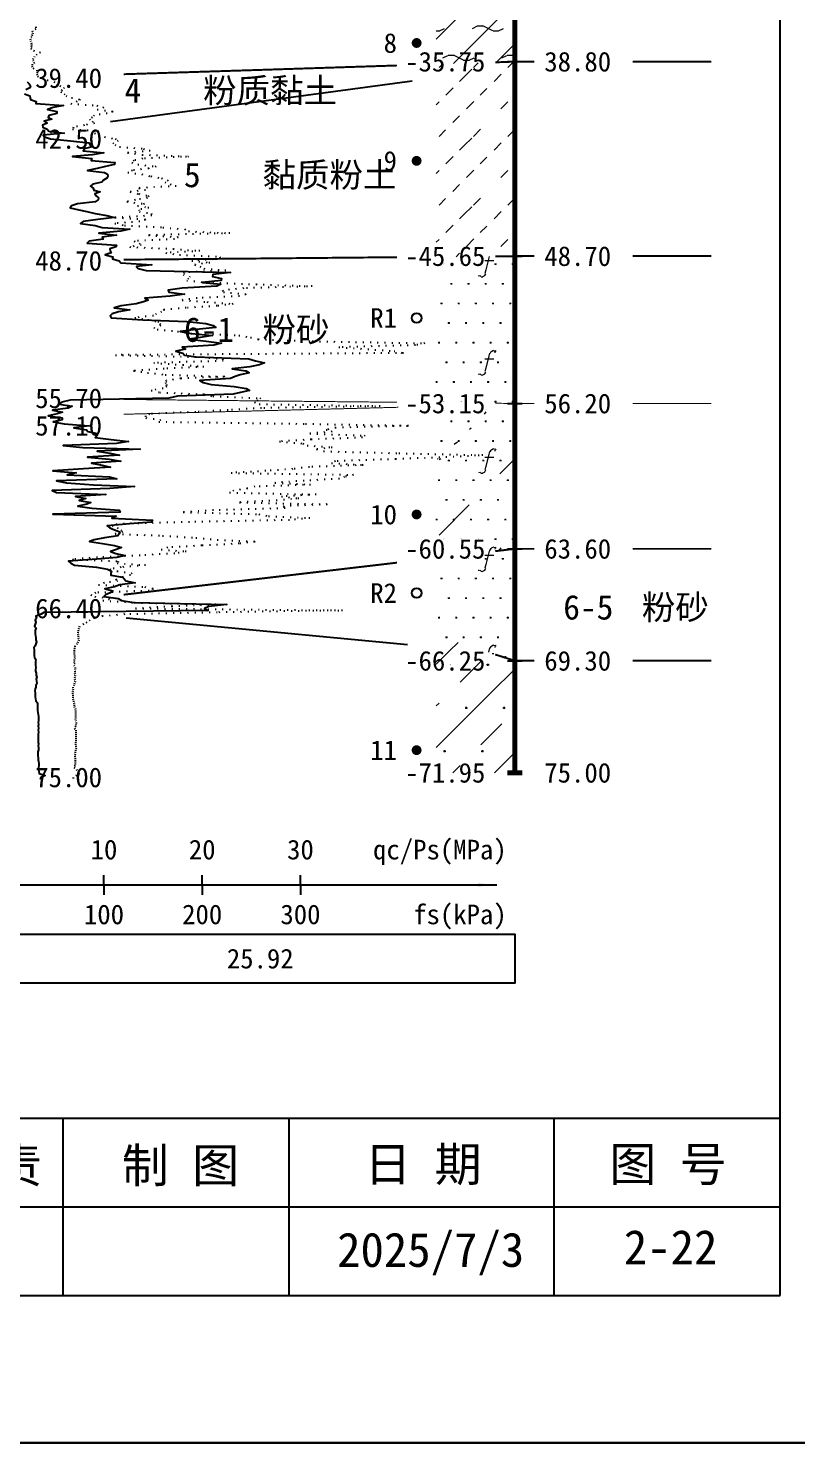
# Model space of a CAD drawing. Extents: x -37 to 3540, y -1485 to 297.
# Drawn here: x 2525.8 to 2604, y -891 to -747 of the extents above; entities that cross this region are included whole.
import ezdxf
from ezdxf.enums import TextEntityAlignment as Align

# ---------------------------------------------------------------- set-up
doc = ezdxf.new("R2010")
doc.units = 0
doc.linetypes.add('DOT', pattern=[6.35, 0, -6.35])
doc.layers.get('0').update_dxf_attribs({"linetype": 'CONTINUOUS'})
for name, color, linetype in [('CURVE', 200, 'CONTINUOUS'), ('FRAME', 7, 'CONTINUOUS'), ('HOLE', 41, 'CONTINUOUS'), ('RULER', 7, 'CONTINUOUS'), ('SAMPLE', 1, 'CONTINUOUS'), ('STRATUM', 241, 'CONTINUOUS')]:
    doc.layers.add(name, color=color, linetype=linetype)
doc.layers.add('HATCH', color=7, linetype='CONTINUOUS', lineweight=13)
doc.styles.add('ST', font='')
doc.styles.get('ST').set_extended_font_data('SimSun')
pattern_1 = [(82.875, (2181.7789, -892.206), (0.0003693, 10.0001764), [0.0893, -80.5337]), (143.13, (2181.8799, -892.2818), (-29.999964, 20.000054), [0.12627, -49.87373]), (172.875, (2182.0571, -892.304), (-70.0002457, 9.9996603), [0.17857, -80.44443]), (206.565, (2182.2355, -892.2147), (-9.999705, -9.999687), [0.19954, -22.16046]), (243.435, (2182.325, -892.0363), (9e-06, -9.999696), [0.19954, -22.16146]), (255.964, (2182.414, -891.679), (-0.0002, -9.999501), [0.36813, -40.86287]), (255.964, (2182.724, -890.439), (-0.0002, -9.999501), [1.27838, -39.95262]), (255.964, (2182.7926, -890.165), (-0.0002, -9.999501), [0.28235, -40.94865]), (216.87, (2182.9828, -889.9108), (-9.999982, -10.000018), [0.12627, -49.87373]), (243.435, (2182.882, -889.9865), (9e-06, -9.999696), [0.19954, -22.16146]), (206.565, (2183.1613, -889.8215), (-9.999705, -9.999687), [0.19954, -22.16046]), (172.875, (2183.3385, -889.8437), (-70.0002457, 9.9996603), [0.17857, -80.44443]), (143.13, (2183.4395, -889.9194), (-29.999964, 20.000054), [0.12627, -49.87373]), (82.875, (2183.4284, -890.008), (0.0003693, 10.0001764), [0.0893, -80.5337]), (0, (2182.284, -890.66), (0, 10), [0.89286, -9.10714]), (0, (2182.6385, -891), (1, 2), [0, -1.75]), (0, (2182.6135, -890.975), (1, 2), [0, -1.75]), (0, (2182.6135, -891), (1, 2), [0, -1.75]), (0, (2182.5885, -891), (1, 2), [0, -1.75]), (0, (2182.6135, -891.025), (1, 2), [0, -1.75])]

# ---------------------------------------------------------------- blocks, each defined once
blk = doc.blocks.new('图签_A3长')
for p, q in [((0, 18), (-380, 18)), ((-73, 0), (-73, 18)), ((-50, 0), (-50, 18)), ((-23, 0), (-23, 18)), ((0, 0), (0, 18)), ((-320, 9), (0, 9)), ((-380, 0), (0, 0))]:
    blk.add_line(p, q)
at = {"style": 'ST'}
for s, p in [('工程负责', (-84.71, 13.23)), ('制 图', (-61.06, 13.23)), ('日 期', (-36.37, 13.36)), ('图 号', (-11.42, 13.36))]:
    blk.add_text(s, height=3.5, dxfattribs=at).set_placement(p, align=Align.MIDDLE_CENTER)
for tag, p in [('01＿单位名称', (-349.98, 8.36)), ('02＿工程名称', (-271.3, 5.16)), ('04＿工程编号', (-176.51, 4.65)), ('05＿日期', (-35.59, 4.65)), ('06＿图号', (-11.16, 4.91))]:
    blk.add_attdef(tag, text='', height=3.5, dxfattribs=at).set_placement(p, align=Align.MIDDLE_CENTER)
at = {"style": 'ST', "width": 0.85}
blk.add_attdef('03＿图件名称', text='', height=3, dxfattribs=at).set_placement((-205.49, 5.05), align=Align.MIDDLE_CENTER)
blk = doc.blocks.new('Arrow')
for points in [[(-3.984779, 0.348623), (0, 0), (-3.189535, 0)], [(-3.189535, 0), (0, 0), (-3.984779, -0.348623)]]:
    blk.add_solid(points)
blk = doc.blocks.new('SampleSoilUndisturbed')
at = {"const_width": 0.5}
blk.add_lwpolyline([(-0.25, 0, 1), (0.25, 0, 1)], format="xyb", close=True, dxfattribs=at)
blk = doc.blocks.new('SampleSoilDisturbed')
blk.add_circle((0, 0), 0.5)

msp = doc.modelspace()

# ---------------------------------------------------------------- hatches: boundary and pattern name
at = {"layer": 'HATCH'}
h = msp.add_hatch(dxfattribs=at)
h.set_pattern_fill('YNNT', color=251, style=0)
h.set_pattern_definition([(45, (2182.6135, -891), (-2.12132, 2.12132), [10, 0]), (26.565, (2183.6876, -891.2536), (5.999823, 5.999812), [0.567, -12.849]), (0, (2183.1206, -891.2536), (0, 6), [0.567, -5.433]), (26.565, (2181.0322, -891), (5.999823, 5.999812), [0.567, -12.849]), (0, (2181.5393, -890.7464), (0, 6), [0.567, -5.433]), (153.435, (2183.1206, -891.2536), (-5.999818, -5e-06), [1.134, -12.2826]), (26.565, (2186.6876, -888.2536), (5.999823, 5.999812), [0.567, -12.849]), (0, (2186.1206, -888.2536), (0, 6), [0.567, -5.433]), (26.565, (2184.0322, -888), (5.999823, 5.999812), [0.567, -12.849]), (0, (2184.5393, -887.7464), (0, 6), [0.567, -5.433]), (153.435, (2186.1206, -888.2536), (-5.999818, -5e-06), [1.134, -12.2826])])
h.paths.add_polyline_path([(2575.34, -737.19), (2567.34, -737.48), (2567.34, -750.65), (2575.34, -750.39)])
h.paths.add_polyline_path([(2548.84, -747.35), (2568.34, -747.35), (2568.34, -742.47), (2548.84, -742.47)], flags=9)
h.paths.add_polyline_path([(2563.27, -751.88), (2572.83, -751.88), (2572.83, -748.95), (2563.27, -748.95)], flags=9)
h.paths.add_polyline_path([(2563.27, -738.68), (2572.83, -738.68), (2572.83, -735.75), (2563.27, -735.75)], flags=9)
h = msp.add_hatch(dxfattribs=at)
h.set_pattern_fill('NZFT', color=52, style=0)
h.set_pattern_definition([(45, (2182.6135, -891), (-6e-07, 6.99998), [0.9473, -8.9522]), (45, (2184.0135, -889.6), (-6e-07, 6.99998), [0.9869, -8.9126]), (45, (2185.4135, -888.2), (-6e-07, 6.99998), [1.06018, -8.83931]), (45, (2186.8135, -886.8), (-6e-07, 6.99998), [0.94918, -8.95032]), (45, (2188.2135, -885.4), (-6e-07, 6.99998), [1.0365, -8.86299]), (45, (2186.1135, -891), (-6e-07, 6.99998), [1.01335, -8.88615]), (45, (2187.5135, -889.6), (-6e-07, 6.99998), [1.07896, -12.12037]), (45, (2188.9135, -888.2), (-6e-07, 6.99998), [0.99882, -8.90067]), (45, (2183.3135, -886.8), (-4e-07, 6.99998), [1.05533, -8.84416]), (45, (2184.7135, -885.4), (-4e-07, 6.99998), [1.0365, -8.86299])])
h.paths.add_polyline_path([(2575.34, -750.39), (2567.34, -750.65), (2567.34, -770.27), (2575.34, -770.19)])
h.paths.add_polyline_path([(2563.27, -771.68), (2572.83, -771.68), (2572.83, -768.75), (2563.27, -768.75)], flags=9)
h.paths.add_polyline_path([(2563.27, -751.88), (2572.83, -751.88), (2572.83, -748.95), (2563.27, -748.95)], flags=9)
h = msp.add_hatch(dxfattribs=at)
h.set_pattern_fill('FS', color=142, style=0)
h.set_pattern_definition(pattern_1)
h.paths.add_polyline_path([(2575.34, -770.19), (2567.34, -770.27), (2567.34, -785.11), (2575.34, -785.19)])
h.paths.add_polyline_path([(2563.27, -786.68), (2572.83, -786.68), (2572.83, -783.75), (2563.27, -783.75)], flags=9)
h.paths.add_polyline_path([(2563.27, -771.68), (2572.83, -771.68), (2572.83, -768.75), (2563.27, -768.75)], flags=9)
h = msp.add_hatch(dxfattribs=at)
h.set_pattern_fill('FS', color=142, style=0)
h.set_pattern_definition(pattern_1)
h.paths.add_polyline_path([(2575.34, -785.19), (2567.34, -785.11), (2567.34, -800.93), (2575.34, -799.99)])
h.paths.add_polyline_path([(2548.83, -797.25), (2568.35, -797.25), (2568.35, -792.31), (2548.83, -792.31)], flags=9)
h.paths.add_polyline_path([(2563.27, -801.48), (2572.83, -801.48), (2572.83, -798.55), (2563.27, -798.55)], flags=9)
h.paths.add_polyline_path([(2563.27, -786.68), (2572.83, -786.68), (2572.83, -783.75), (2563.27, -783.75)], flags=9)
h = msp.add_hatch(dxfattribs=at)
h.set_pattern_fill('SZFT', color=142, scale=2.2, style=0)
h.set_pattern_definition([(45, (2182.613, -891), (-2e-06, 15.39996), [4.3383, -17.4406]), (45, (2188.802, -884.777), (-2e-06, 15.39996), [4.3861, -17.3928]), (45, (2193.762, -879.819), (-2e-06, 15.39996), [3.98994, -17.78894]), (26.565, (2182.6135, -883.3), (15.4, 15.4), [0.2123, -34.22315]), (36.8699, (2184.1535, -881.76), (15.4, 15.4), [0.43504, -76.56496]), (315, (2190.313, -875.653), (15.39996, 3e-06), [0.0727, -21.70617]), (26.565, (2190.3135, -891), (15.4, 15.4), [0.31845, -34.117]), (26.565, (2191.8535, -889.46), (15.4, 15.4), [0.2316, -34.20383]), (90, (2192.623, -888.69), (-15.4, -1e-06), [0.0633, -15.3367]), (26.565, (2193.3935, -887.92), (15.4, 15.4), [0.2002, -68.6707]), (36.8699, (2194.9335, -886.38), (15.4, 15.4), [0.2435, -76.7565]), (45, (2196.473, -884.84), (-5e-07, 15.39996), [0.24005, -21.53884]), (315, (2197.825, -883.195), (15.39996, 3e-06), [0.0727, -21.70617]), (36.8699, (2185.6935, -880.22), (15.4, 15.4), [0.22493, -76.77507]), (53.1301, (2187.2335, -878.68), (30.8, 46.2), [0.29564, -76.70436]), (53.1301, (2188.7735, -877.14), (30.8, 46.2), [0.27774, -76.72226])])
h.paths.add_polyline_path([(2575.34, -785.19), (2567.34, -785.11), (2567.34, -800.93), (2575.34, -799.99)])
h.paths.add_polyline_path([(2548.83, -797.25), (2568.35, -797.25), (2568.35, -792.31), (2548.83, -792.31)], flags=9)
h.paths.add_polyline_path([(2563.27, -801.48), (2572.83, -801.48), (2572.83, -798.55), (2563.27, -798.55)], flags=9)
h.paths.add_polyline_path([(2563.27, -786.68), (2572.83, -786.68), (2572.83, -783.75), (2563.27, -783.75)], flags=9)
h = msp.add_hatch(dxfattribs=at)
h.set_pattern_fill('FS', color=142, style=0)
h.set_pattern_definition(pattern_1)
h.paths.add_polyline_path([(2575.34, -799.99), (2567.34, -800.93), (2567.34, -808.81), (2575.34, -811.39)])
h.paths.add_polyline_path([(2573.45, -807.97), (2582.24, -807.97), (2582.24, -803.03), (2573.45, -803.03)], flags=9)
h.paths.add_polyline_path([(2565.66, -807.4), (2572.24, -807.4), (2572.24, -803.73), (2565.66, -803.73)], flags=9)
h.paths.add_polyline_path([(2563.27, -801.48), (2572.83, -801.48), (2572.83, -798.55), (2563.27, -798.55)], flags=9)
h = msp.add_hatch(dxfattribs=at)
h.set_pattern_fill('FZNT', color=32, style=0)
h.set_pattern_definition([(45, (2182.6135, -891), (-4.24264, 4.24264), [10, 0]), (45, (2183.6745, -894.182), (-2.12132, 6.36396), [3, -3])])
h.paths.add_polyline_path([(2575.34, -811.39), (2567.34, -808.81), (2567.34, -822.79), (2575.34, -822.79)])
h.paths.add_polyline_path([(2548.83, -816.04), (2575.5, -816.04), (2575.5, -811.09), (2548.83, -811.09)], flags=9)
h.paths.add_polyline_path([(2563.27, -824.28), (2572.83, -824.28), (2572.83, -821.35), (2563.27, -821.35)], flags=9)
h.paths.add_polyline_path([(2563.27, -812.88), (2572.83, -812.88), (2572.83, -809.95), (2563.27, -809.95)], flags=9)
h = msp.add_hatch(dxfattribs=at)
h.set_pattern_fill('FS', color=32, scale=2.2, style=0)
h.set_pattern_definition([(82.875, (2180.7773, -893.6533), (0.000812, 22.000388), [0.1964, -177.1742]), (143.13, (2180.9996, -893.82), (-65.99992, 44.00012), [0.2778, -109.7222]), (172.875, (2181.3894, -893.8687), (-154.00054, 21.999253), [0.39285, -176.97775]), (206.565, (2181.782, -893.672), (-21.99935, -21.9993), [0.439, -48.753]), (243.435, (2181.978, -893.28), (2e-05, -21.99933), [0.439, -48.7552]), (255.964, (2182.175, -892.494), (-0.00044, -21.9989), [0.8099, -89.8983]), (255.964, (2182.857, -889.7656), (-0.00044, -21.9989), [2.8124, -87.8958]), (255.964, (2183.0075, -889.163), (-0.00044, -21.9989), [0.6212, -90.087]), (216.87, (2183.426, -888.6037), (-21.99996, -22.00004), [0.2778, -109.7222]), (243.435, (2183.204, -888.77), (2e-05, -21.99933), [0.439, -48.7552]), (206.565, (2183.819, -888.407), (-21.99935, -21.9993), [0.439, -48.753]), (172.875, (2184.2085, -888.456), (-154.00054, 21.999253), [0.39285, -176.97775]), (143.13, (2184.4308, -888.6228), (-65.99992, 44.00012), [0.2778, -109.7222]), (82.875, (2184.4064, -888.8177), (0.000812, 22.000388), [0.1964, -177.1742]), (0, (2181.888, -890.252), (0, 22), [1.9643, -20.0357]), (0, (2182.6685, -891), (2.2, 4.4), [0, -3.85]), (0, (2182.6135, -890.945), (2.2, 4.4), [0, -3.85]), (0, (2182.6135, -891), (2.2, 4.4), [0, -3.85]), (0, (2182.5585, -891), (2.2, 4.4), [0, -3.85]), (0, (2182.6135, -891.055), (2.2, 4.4), [0, -3.85])])
h.paths.add_polyline_path([(2575.34, -811.39), (2567.34, -808.81), (2567.34, -822.79), (2575.34, -822.79)])
h.paths.add_polyline_path([(2548.83, -816.04), (2575.5, -816.04), (2575.5, -811.09), (2548.83, -811.09)], flags=9)
h.paths.add_polyline_path([(2563.27, -824.28), (2572.83, -824.28), (2572.83, -821.35), (2563.27, -821.35)], flags=9)
h.paths.add_polyline_path([(2563.27, -812.88), (2572.83, -812.88), (2572.83, -809.95), (2563.27, -809.95)], flags=9)

# ---------------------------------------------------------------- linework, layer by layer
at = {"layer": 'CURVE', "color": 100, "linetype": 'DOT', "ltscale": 0.1}
msp.add_lwpolyline([(2526.56, -746.86), (2526.56, -747.06), (2526.2, -747.26), (2526.27, -747.46), (2526.22, -747.66), (2526.12, -747.86), (2526, -748.06), (2526.04, -748.26), (2526.11, -748.46), (2526.13, -748.66), (2526.16, -748.86), (2526.03, -749.06), (2526.35, -749.26), (2527.04, -749.46), (2526.67, -749.66), (2526.45, -749.86), (2526.3, -750.06), (2526.25, -750.26), (2526.42, -750.46), (2526.21, -750.66), (2526.15, -750.86), (2526.28, -751.06), (2526.66, -751.26), (2526.7, -751.46), (2526.68, -751.66), (2526.75, -751.86), (2527.23, -752.06), (2527.72, -752.26), (2528.41, -752.46), (2528.7, -752.66), (2529.01, -752.86), (2529.46, -753.06), (2529.24, -753.26), (2529.13, -753.46), (2529.46, -753.66), (2529.65, -753.86), (2530.2, -754.06), (2531.1, -754.26), (2530.77, -754.46), (2530.12, -754.66), (2532.78, -754.86), (2533.48, -755.06), (2532.83, -755.26), (2534.44, -755.46), (2533.84, -755.66), (2532.52, -755.86), (2532.33, -756.06), (2532.03, -756.26), (2532.31, -756.46), (2532.54, -756.66), (2531.53, -756.86), (2530.4, -757.06), (2530.32, -757.26), (2532.99, -757.46), (2532.56, -757.66), (2532.92, -757.86), (2533.55, -758.06), (2534.66, -758.26), (2534.97, -758.46), (2534.42, -758.66), (2534.64, -758.86), (2535.1, -759.06), (2537.54, -759.26), (2538.22, -759.46), (2535.9, -759.66), (2537.4, -759.86), (2542.13, -760.06), (2537.47, -760.26), (2536.54, -760.46), (2536.36, -760.66), (2536.95, -760.86), (2538.83, -761.06), (2538.07, -761.26), (2536.4, -761.46), (2535.93, -761.66), (2537.37, -761.86), (2538.27, -762.06), (2539.38, -762.26), (2540.03, -762.46), (2539.73, -762.66), (2540.26, -762.86), (2540.87, -763.06), (2537.07, -763.26), (2537.72, -763.46), (2536.18, -763.66), (2537.06, -763.86), (2538.07, -764.06), (2537.95, -764.26), (2536.72, -764.46), (2535.82, -764.66), (2537.64, -764.86), (2536.93, -765.06), (2538.07, -765.26), (2537.07, -765.46), (2537.11, -765.66), (2538.3, -765.86), (2538.38, -766.06), (2534.66, -766.26), (2537.77, -766.46), (2537.16, -766.66), (2534.63, -766.86), (2535.59, -767.06), (2539.5, -767.26), (2541.71, -767.46), (2542.1, -767.66), (2546.31, -767.86), (2538.05, -768.06), (2541.06, -768.26), (2540.69, -768.46), (2536.58, -768.66), (2537.1, -768.86), (2537.31, -769.06), (2536.13, -769.26), (2540.56, -769.46), (2543.28, -769.66), (2539.8, -769.86), (2541.19, -770.06), (2545.3, -770.26), (2545.38, -770.46), (2542.45, -770.66), (2544.28, -770.86), (2542.77, -771.06), (2543.28, -771.26), (2543.68, -771.46), (2545.93, -771.66), (2541.69, -771.86), (2541.59, -772.06), (2542.26, -772.26), (2542.13, -772.46), (2541.93, -772.66), (2543.83, -772.86), (2548.99, -773.06), (2554.72, -773.26), (2547.74, -773.46), (2545.59, -773.66), (2545.67, -773.86), (2547.98, -774.06), (2547.29, -774.26), (2542.99, -774.46), (2541.47, -774.66), (2544.03, -774.86), (2546.65, -775.06), (2545.03, -775.26), (2541.89, -775.46), (2539.62, -775.66), (2539.38, -775.86), (2538.83, -776.06), (2538.54, -776.26), (2536.65, -776.46), (2537.98, -776.66), (2538.99, -776.86), (2539.21, -777.06), (2539.29, -777.26), (2538.57, -777.46), (2538.91, -777.66), (2541, -777.86), (2542.36, -778.06), (2547.24, -778.26), (2548.43, -778.46), (2549.21, -778.66), (2554.72, -778.86), (2566.17, -779.06), (2565.22, -779.26), (2557.43, -779.46), (2560.36, -779.66), (2563.04, -779.86), (2564.01, -780.06), (2534.67, -780.26), (2543.46, -780.46), (2545.58, -780.66), (2545.66, -780.86), (2538.57, -781.06), (2541.55, -781.26), (2543.69, -781.46), (2539.65, -781.66), (2536.53, -781.86), (2537.93, -782.06), (2539.73, -782.26), (2545.83, -782.46), (2541.32, -782.66), (2539.85, -782.86), (2539.76, -783.06), (2539.86, -783.26), (2539.9, -783.46), (2539.53, -783.66), (2538.33, -783.86), (2539.18, -784.06), (2543.68, -784.26), (2544.59, -784.46), (2549.46, -784.66), (2549.21, -784.86), (2548.83, -785.06), (2549.31, -785.26), (2561.63, -785.46), (2549.54, -785.66), (2546.15, -785.86), (2542.85, -786.06), (2538.13, -786.26), (2537.72, -786.46), (2537.78, -786.66), (2539.25, -786.86), (2539.09, -787.06), (2554.03, -787.26), (2564.51, -787.46), (2557.11, -787.66), (2556.14, -787.86), (2556.73, -788.06), (2554.46, -788.26), (2560.08, -788.46), (2559.84, -788.66), (2554.61, -788.86), (2551.37, -789.06), (2553.76, -789.26), (2554.19, -789.46), (2556.73, -789.66), (2555.15, -789.86), (2555.87, -790.06), (2563.53, -790.26), (2572.08, -790.46), (2568.43, -790.66), (2563.22, -790.86), (2557.08, -791.06), (2556.69, -791.26), (2559.91, -791.46), (2554.43, -791.66), (2552.74, -791.86), (2549.98, -792.06), (2546.47, -792.26), (2558.91, -792.46), (2558.01, -792.66), (2557.49, -792.86), (2553.88, -793.06), (2550.92, -793.26), (2554.54, -793.46), (2548.88, -793.66), (2548.13, -793.86), (2546.71, -794.06), (2546.3, -794.26), (2555.1, -794.46), (2551.57, -794.66), (2553.35, -794.86), (2551.14, -795.06), (2547.32, -795.26), (2556.24, -795.46), (2551.78, -795.66), (2551.95, -795.86), (2544.65, -796.06), (2541.58, -796.26), (2549.28, -796.46), (2550.26, -796.66), (2554.46, -796.86), (2552.4, -797.06), (2542.2, -797.26), (2534.85, -797.46), (2534.36, -797.66), (2534.86, -797.86), (2535.21, -798.06), (2535.42, -798.26), (2534.65, -798.46), (2539.47, -798.66), (2542.87, -798.86), (2545.05, -799.06), (2548.89, -799.26), (2547.28, -799.46), (2543.46, -799.66), (2540, -799.86), (2539.34, -800.06), (2541.88, -800.26), (2540.71, -800.46), (2537.18, -800.66), (2532.84, -800.86), (2530.3, -801.06), (2534.97, -801.26), (2534.85, -801.46), (2537.72, -801.66), (2535.26, -801.86), (2534.1, -802.06), (2534.85, -802.26), (2536.33, -802.46), (2536.21, -802.66), (2535.44, -802.86), (2534.71, -803.06), (2534.9, -803.26), (2533.57, -803.46), (2532.96, -803.66), (2537.66, -803.86), (2538.54, -804.06), (2538.11, -804.26), (2532.67, -804.46), (2532.18, -804.66), (2532.58, -804.86), (2534.78, -805.06), (2533.39, -805.26), (2536.6, -805.46), (2544.91, -805.66), (2540.45, -805.86), (2536.73, -806.06), (2557.8, -806.26), (2545.05, -806.46), (2535.62, -806.66), (2533.4, -806.86), (2532.52, -807.06), (2532.08, -807.26), (2531.76, -807.46), (2531.46, -807.66), (2531.03, -807.86), (2530.96, -808.06), (2530.89, -808.26), (2530.84, -808.46), (2530.86, -808.66), (2530.88, -808.86), (2530.88, -809.06), (2530.96, -809.26), (2530.84, -809.46), (2530.79, -809.66), (2530.53, -809.86), (2530.52, -810.06), (2530.46, -810.26), (2530.47, -810.46), (2530.47, -810.66), (2530.51, -810.86), (2530.53, -811.06), (2530.48, -811.26), (2530.45, -811.46), (2530.53, -811.66), (2530.43, -811.86), (2530.56, -812.06), (2530.58, -812.26), (2530.53, -812.46), (2530.52, -812.66), (2530.56, -812.86), (2530.53, -813.06), (2530.51, -813.26), (2530.57, -813.46), (2530.51, -813.66), (2530.46, -813.86), (2530.33, -814.06), (2530.37, -814.26), (2530.33, -814.46), (2530.31, -814.66), (2530.33, -814.86), (2530.33, -815.06), (2530.33, -815.26), (2530.39, -815.46), (2530.45, -815.66), (2530.49, -815.86), (2530.47, -816.06), (2530.59, -816.26), (2530.6, -816.46), (2530.61, -816.66), (2530.61, -816.86), (2530.6, -817.06), (2530.59, -817.26), (2530.6, -817.46), (2530.68, -817.66), (2530.65, -817.86), (2530.65, -818.06), (2530.51, -818.26), (2530.64, -818.46), (2530.66, -818.66), (2530.65, -818.86), (2530.64, -819.06), (2530.63, -819.26), (2530.65, -819.46), (2530.62, -819.66), (2530.62, -819.86), (2530.63, -820.06), (2530.68, -820.26), (2530.61, -820.46), (2530.59, -820.66), (2530.56, -820.86), (2530.55, -821.06), (2530.56, -821.26), (2530.56, -821.46), (2530.57, -821.66), (2530.57, -821.86), (2530.57, -822.06), (2530.45, -822.26), (2530.7, -822.46), (2530.82, -822.66), (2531.02, -822.86), (2530.73, -823.06), (2530.37, -823.26), (2530.38, -823.46)], dxfattribs=at)
at = {"layer": 'CURVE', "color": 30, "linetype": 'Continuous'}
for points in [[(2525.69, -752.46), (2525.89, -752.66), (2526.03, -752.86), (2525.95, -753.06), (2525.57, -753.26)], [(2525.41, -753.66), (2525.95, -753.86), (2525.99, -754.06), (2526.02, -754.26), (2526.59, -754.46), (2526.58, -754.66), (2529.4, -754.86), (2528.33, -755.06), (2527.75, -755.26), (2528.71, -755.46), (2528.71, -755.66), (2527.91, -755.86), (2527.84, -756.06), (2528.21, -756.26), (2527.42, -756.46), (2527.71, -756.66), (2527.24, -756.86), (2527.29, -757.06), (2527.72, -757.26), (2527.9, -757.46), (2529.45, -757.66), (2527.31, -757.86), (2527.45, -758.06), (2528.06, -758.26), (2530.09, -758.46), (2531.96, -758.66), (2532.07, -758.86), (2532.31, -759.06), (2531.48, -759.26), (2531.38, -759.46), (2533.5, -759.66), (2532.29, -759.86), (2530.3, -760.06), (2532.27, -760.26), (2532.19, -760.46), (2534.63, -760.66), (2534.58, -760.86), (2533.65, -761.06), (2532.82, -761.26), (2531.82, -761.46), (2533.57, -761.66), (2533.87, -761.86), (2533.91, -762.06), (2533.8, -762.26), (2533.47, -762.46), (2533.28, -762.66), (2532.39, -762.86), (2532.14, -763.06), (2532.42, -763.26), (2532.48, -763.46), (2533.11, -763.66), (2532.59, -763.86), (2532.71, -764.06), (2532.96, -764.26), (2532.91, -764.46), (2532.61, -764.66), (2530.83, -764.86), (2530.2, -765.06), (2530.08, -765.26), (2530.95, -765.46), (2531.78, -765.66), (2532.61, -765.86), (2533.8, -766.06), (2534.59, -766.26), (2532.9, -766.46), (2531.39, -766.66), (2531.11, -766.86), (2532.6, -767.06), (2533.33, -767.26), (2536.13, -767.46), (2535.21, -767.66), (2532.99, -767.86), (2534.8, -768.06), (2533.32, -768.26), (2533.43, -768.46), (2532, -768.66), (2531.81, -768.86), (2534.8, -769.06), (2534.73, -769.26), (2534.09, -769.46), (2534.13, -769.66), (2534.25, -769.86), (2533.62, -770.06), (2534.42, -770.26), (2534.39, -770.46), (2535.05, -770.66), (2535.21, -770.86), (2538.39, -771.06), (2536.82, -771.26), (2536.99, -771.46), (2537.81, -771.66), (2546.4, -771.86), (2544.58, -772.06), (2544.57, -772.26), (2545.48, -772.46), (2545.44, -772.66), (2543.53, -772.86), (2545.4, -773.06), (2545.01, -773.26), (2541.46, -773.46), (2540.03, -773.66), (2540.12, -773.86), (2541.7, -774.06), (2540.25, -774.26), (2537.66, -774.46), (2538, -774.66), (2537.53, -774.86), (2536.78, -775.06), (2535.26, -775.26), (2534.56, -775.46), (2536.13, -775.66), (2535, -775.86), (2534.33, -776.06), (2534.15, -776.26), (2534.25, -776.46), (2537.45, -776.66), (2541.95, -776.86), (2543.89, -777.06), (2544.63, -777.26), (2544.89, -777.46), (2542.89, -777.66), (2541.27, -777.86), (2542.41, -778.06), (2544.57, -778.26), (2543.33, -778.46), (2542.17, -778.66), (2543.91, -778.86), (2545.46, -779.06), (2544.68, -779.26), (2541.47, -779.46), (2541.8, -779.66), (2540.81, -779.86), (2541.53, -780.06), (2541.71, -780.26), (2542.87, -780.46), (2548.26, -780.66), (2548.93, -780.86), (2549.85, -781.06), (2549.35, -781.26), (2548.36, -781.46), (2546.57, -781.66), (2547.95, -781.86), (2548.29, -782.06), (2547.37, -782.26), (2546.86, -782.46), (2546.39, -782.66), (2543.26, -782.86), (2543.61, -783.06), (2544.42, -783.26), (2546.76, -783.46), (2548, -783.66), (2548.33, -783.86), (2547.4, -784.06), (2546.67, -784.26), (2540.99, -784.46), (2540.12, -784.66), (2530.07, -784.86), (2529.22, -785.06), (2528.95, -785.26), (2530.28, -785.46), (2529.86, -785.66), (2528.27, -785.86), (2529.3, -786.06), (2528.76, -786.26), (2527.84, -786.46), (2529.26, -786.66), (2529.25, -786.86), (2528.33, -787.06), (2529.45, -787.26), (2531.99, -787.46), (2530.43, -787.66), (2531.74, -787.86), (2531.88, -788.06), (2532.8, -788.26), (2532.8, -788.46), (2532.62, -788.66), (2534.23, -788.86), (2536.01, -789.06), (2534.8, -789.26), (2529.34, -789.46), (2531.35, -789.66), (2537.18, -789.86), (2532.81, -790.06), (2534.09, -790.26), (2535.1, -790.46), (2531.84, -790.66), (2534.03, -790.86), (2535.24, -791.06), (2532.25, -791.26), (2533.34, -791.46), (2534.18, -791.66), (2531.41, -791.86), (2528.29, -792.06), (2530.69, -792.26), (2529.75, -792.46), (2534.08, -792.66), (2534.81, -792.86), (2528.68, -793.06), (2529.69, -793.26), (2532.44, -793.46), (2536.61, -793.66), (2534.09, -793.86), (2528.24, -794.06), (2528.69, -794.26), (2533.71, -794.46), (2530.62, -794.66), (2531.67, -794.86), (2530.99, -795.06), (2532.18, -795.26), (2531.78, -795.46), (2530.85, -795.66), (2532.28, -795.86), (2535.05, -796.06), (2535.16, -796.26), (2528.31, -796.46), (2534.76, -796.66), (2534.3, -796.86), (2538.45, -797.06), (2538.34, -797.26), (2536.11, -797.46), (2533.84, -797.66), (2534.09, -797.86), (2534.58, -798.06), (2535.11, -798.26), (2535.04, -798.46), (2534.91, -798.66), (2533.57, -798.86), (2532.5, -799.06), (2532.03, -799.26), (2533.36, -799.46), (2534.59, -799.66), (2535.3, -799.86), (2534.78, -800.06), (2534.19, -800.26), (2534.71, -800.46), (2535.67, -800.66), (2534.81, -800.86), (2532.78, -801.06), (2529.9, -801.26), (2530.15, -801.46), (2530.52, -801.66), (2532.74, -801.86), (2533.87, -802.06), (2534.29, -802.26), (2534.21, -802.46), (2534.21, -802.66), (2535.38, -802.86), (2535.58, -803.06), (2535.73, -803.26), (2536.68, -803.46), (2535.12, -803.66), (2534.57, -803.86), (2533.59, -804.06), (2534.42, -804.26), (2534.14, -804.46), (2533.65, -804.66), (2533.51, -804.86), (2534.94, -805.06), (2535.3, -805.26), (2536.54, -805.46), (2546.03, -805.66), (2544.18, -805.86), (2543.73, -806.06), (2544.12, -806.26), (2527.38, -806.46), (2527.11, -806.66), (2526.57, -806.86), (2526.63, -807.06), (2526.49, -807.26), (2526.57, -807.46), (2526.52, -807.66), (2526.45, -807.86), (2526.61, -808.06), (2526.52, -808.26), (2526.49, -808.46), (2526.49, -808.66), (2526.54, -808.86), (2526.56, -809.06), (2526.57, -809.26), (2526.65, -809.46), (2526.57, -809.66), (2526.52, -809.86), (2526.38, -810.06), (2526.4, -810.26), (2526.4, -810.46), (2526.4, -810.66), (2526.4, -810.86), (2526.45, -811.06), (2526.56, -811.26), (2526.55, -811.46), (2526.54, -811.66), (2526.54, -811.86), (2526.56, -812.06), (2526.54, -812.26), (2526.54, -812.46), (2526.62, -812.66), (2526.59, -812.86), (2526.69, -813.06), (2526.62, -813.26), (2526.64, -813.46), (2526.67, -813.66), (2526.57, -813.86), (2526.58, -814.06), (2526.49, -814.26), (2526.48, -814.46), (2526.5, -814.66), (2526.49, -814.86), (2526.52, -815.06), (2526.53, -815.26), (2526.56, -815.46), (2526.74, -815.66), (2526.74, -815.86), (2526.73, -816.06), (2526.75, -816.26), (2526.75, -816.46), (2526.76, -816.66), (2526.82, -816.86), (2526.84, -817.06), (2526.84, -817.26), (2526.83, -817.46), (2526.82, -817.66), (2526.84, -817.86), (2526.81, -818.06), (2526.83, -818.26), (2526.8, -818.46), (2526.84, -818.66), (2526.81, -818.86), (2526.8, -819.06), (2526.82, -819.26), (2526.8, -819.46), (2526.82, -819.66), (2526.83, -819.86), (2526.81, -820.06), (2526.83, -820.26), (2526.84, -820.46), (2526.79, -820.66), (2526.78, -820.86), (2526.79, -821.06), (2526.8, -821.26), (2526.82, -821.46), (2526.84, -821.66), (2526.86, -821.86), (2526.86, -822.06), (2526.85, -822.26), (2526.83, -822.46), (2526.86, -822.66), (2526.91, -822.86), (2527.51, -823.06), (2527.07, -823.26), (2527.01, -823.46)]]:
    msp.add_lwpolyline(points, dxfattribs=at)
at = {"layer": 'FRAME', "linetype": 'Continuous'}
for p, q in [((2602.36, -876), (2602.36, -609)), ((2164.66, -876), (2602.36, -876))]:
    msp.add_line(p, q, dxfattribs=at)
at = {"layer": 'FRAME', "color": 245, "linetype": 'Continuous'}
for p, q in [((3017.96, -891), (2140.07, -891)), ((2144.66, -891), (2622.36, -891))]:
    msp.add_line(p, q, dxfattribs=at)
at = {"layer": 'HOLE', "linetype": 'Continuous', "const_width": 0.5}
for points in [[(2575.34, -672.79), (2575.34, -822.79)], [(2574.59, -822.79), (2576.09, -822.79)]]:
    msp.add_lwpolyline(points, dxfattribs=at)
at = {"layer": 'HOLE', "linetype": 'Continuous'}
for points in [[(2574.59, -750.39), (2576.09, -750.39)], [(2574.59, -770.19), (2576.09, -770.19)], [(2574.59, -785.19), (2576.09, -785.19)], [(2574.59, -799.99), (2576.09, -799.99)], [(2574.59, -811.39), (2576.09, -811.39)]]:
    msp.add_lwpolyline(points, dxfattribs=at)
at = {"layer": 'RULER', "linetype": 'Continuous'}
for points in [[(2533.51, -834.21), (2533.51, -833.21)], [(2543.51, -834.21), (2543.51, -833.21)], [(2553.51, -834.21), (2553.51, -833.21)], [(2523.51, -834.21), (2573.51, -834.21)], [(2533.51, -834.21), (2533.51, -835.21)], [(2543.51, -834.21), (2543.51, -835.21)], [(2553.51, -834.21), (2553.51, -835.21)], [(2523.51, -839.21), (2575.34, -839.21), (2575.34, -844.21), (2523.51, -844.21)]]:
    msp.add_lwpolyline(points, dxfattribs=at)
at = {"layer": 'STRATUM', "linetype": 'Continuous'}
for points, const_width in [([(2535.51, -751.67), (2549.42, -751.23), (2563.34, -750.78)], 0.2), ([(2573.34, -750.46), (2575.34, -750.39), (2577.34, -750.39)], 0.2), ([(2587.34, -750.39), (2595.34, -750.39)], 0.2), ([(2535.51, -770.55), (2549.42, -770.43), (2563.34, -770.3)], 0.2), ([(2573.34, -770.21), (2575.34, -770.19), (2577.34, -770.19)], 0.2), ([(2587.34, -770.19), (2595.34, -770.19)], 0.2), ([(2535.51, -784.78), (2549.42, -784.93), (2563.34, -785.07)], 0.1), ([(2535.51, -786.29), (2535.51, -786.29), (2563.47, -785.58)], 0.1), ([(2573.34, -785.17), (2575.34, -785.19), (2577.34, -785.19)], 0.1), ([(2587.34, -785.19), (2595.34, -785.19)], 0.1), ([(2573.34, -800.23), (2575.34, -799.99), (2577.34, -799.99)], 0.2), ([(2587.34, -799.99), (2595.34, -799.99)], 0.2), ([(2535.51, -804.66), (2549.42, -803.03), (2563.34, -801.4)], 0.2), ([(2573.34, -810.75), (2575.34, -811.39), (2577.34, -811.39)], 0.2), ([(2587.34, -811.39), (2595.34, -811.39)], 0.2)]:
    msp.add_lwpolyline(points, dxfattribs=dict(at, const_width=const_width))
at = {"layer": 'STRATUM'}
for points in [[(2534.17, -756.49), (2564.9, -752.34)], [(2564.41, -809.77), (2535.76, -807.05)]]:
    msp.add_lwpolyline(points, dxfattribs=at)

# ---------------------------------------------------------------- block references
at = {"layer": 'FRAME'}
ref = msp.add_blockref('图签_A3长', (2602.36, -876), dxfattribs=at)
ref.add_attrib('05＿日期', '2025/7/3', dxfattribs={"layer": '0', "height": 3.5, "style": 'ST'}).set_placement((2566.77, -871.35), align=Align.MIDDLE_CENTER)
ref.add_attrib('06＿图号', '2-22', dxfattribs={"layer": '0', "height": 3.5, "style": 'ST'}).set_placement((2591.2, -871.09), align=Align.MIDDLE_CENTER)
at = {"layer": 'RULER', "xscale": 0.5, "yscale": 0.5, "zscale": 0.5}
msp.add_blockref('Arrow', (2573.51, -834.21), dxfattribs=at)
at = {"layer": 'SAMPLE'}
for name, p in [('SampleSoilUndisturbed', (2565.34, -748.49)), ('SampleSoilUndisturbed', (2565.34, -760.49)), ('SampleSoilDisturbed', (2565.34, -776.49)), ('SampleSoilUndisturbed', (2565.34, -796.49)), ('SampleSoilDisturbed', (2565.34, -804.49)), ('SampleSoilUndisturbed', (2565.34, -820.49))]:
    msp.add_blockref(name, p, dxfattribs=at)

# ---------------------------------------------------------------- texts
at = {"layer": 'HOLE', "style": 'ST'}
for s, p in [('-35.75', (2572.34, -750.39)), ('-45.65', (2572.34, -770.19)), ('-53.15', (2572.34, -785.19)), ('-60.55', (2572.34, -799.99)), ('-66.25', (2572.34, -811.39)), ('-71.95', (2572.34, -822.79))]:
    msp.add_text(s, height=2, dxfattribs=at).set_placement(p, align=Align.MIDDLE_RIGHT)
for s, p in [('38.80', (2578.34, -750.39)), ('39.40', (2526.51, -752.06)), ('42.50', (2526.51, -758.26)), ('48.70', (2526.51, -770.66)), ('48.70', (2578.34, -770.19)), ('55.70', (2526.51, -784.66)), ('56.20', (2578.34, -785.19)), ('57.10', (2526.51, -787.46)), ('63.60', (2578.34, -799.99)), ('66.40', (2526.51, -806.06)), ('69.30', (2578.34, -811.39)), ('75.00', (2578.34, -822.79)), ('75.00', (2526.51, -823.26))]:
    msp.add_text(s, height=2, dxfattribs=at).set_placement(p, align=Align.MIDDLE_LEFT)
at = {"layer": 'RULER', "style": 'ST'}
msp.add_text('qc/Ps(MPa)', height=2, dxfattribs=at).set_placement((2574.51, -832.21), align=Align.BOTTOM_RIGHT)
for s, p in [('10', (2533.51, -832.21)), ('20', (2543.51, -832.21)), ('30', (2553.51, -832.21))]:
    msp.add_text(s, height=2, dxfattribs=at).set_placement(p, align=Align.BOTTOM_CENTER)
for s, p in [('100', (2533.51, -836.21)), ('200', (2543.51, -836.21)), ('300', (2553.51, -836.21))]:
    msp.add_text(s, height=2, dxfattribs=at).set_placement(p, align=Align.TOP_CENTER)
msp.add_text('fs(kPa)', height=2, dxfattribs=at).set_placement((2574.51, -836.21), align=Align.TOP_RIGHT)
msp.add_text('25.92', height=2, dxfattribs=at).set_placement((2549.42, -841.71), align=Align.MIDDLE_CENTER)
at = {"layer": 'SAMPLE', "style": 'ST'}
for s, p in [('8', (2563.34, -748.49)), ('9', (2563.34, -760.49)), ('R1', (2563.34, -776.49)), ('10', (2563.34, -796.49)), ('R2', (2563.34, -804.49)), ('11', (2563.34, -820.49))]:
    msp.add_text(s, height=2, dxfattribs=at).set_placement(p, align=Align.MIDDLE_RIGHT)
at = {"layer": 'STRATUM', "style": 'ST'}
for s, p in [('粉质黏土', (2543.6, -753.33)), ('4', (2535.6, -753.33)), ('黏质粉土', (2549.65, -761.92)), ('5', (2541.65, -761.92)), ('粉砂', (2549.65, -777.67)), ('6-1', (2541.65, -777.67)), ('6-5', (2580.27, -805.94)), ('粉砂', (2588.27, -805.94))]:
    msp.add_text(s, height=2.5, dxfattribs=at).set_placement(p, align=Align.MIDDLE_LEFT)

doc.saveas('drawing.dxf')
